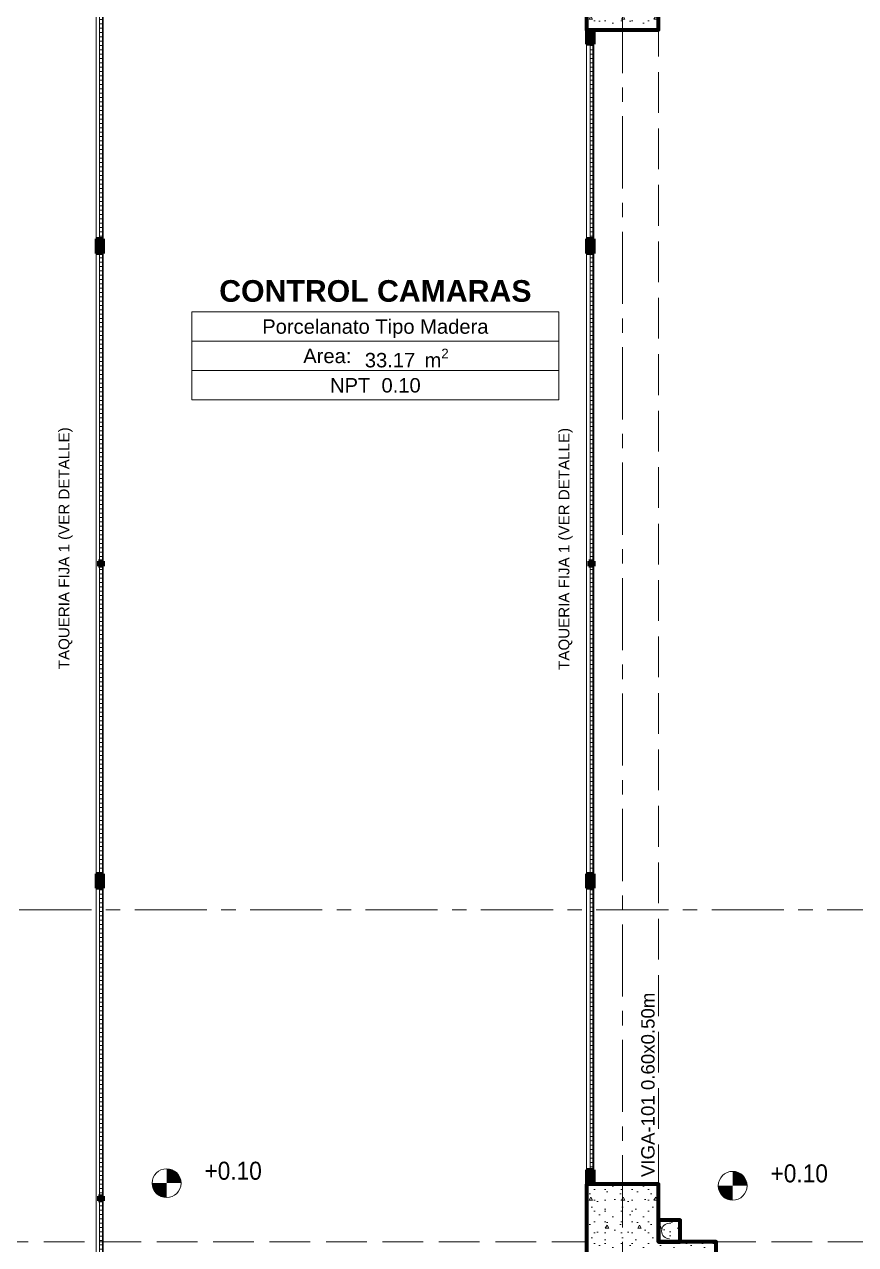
# Model space of a CAD drawing. Header units: inches. Extents: x 2704.1 to 2801.6, y 2415.6 to 2497.
# Drawn here: x 2725.03 to 2730.79, y 2433.07 to 2441.52 of the extents above; entities that cross this region are included whole.
import ezdxf

# ---------------------------------------------------------------- set-up
doc = ezdxf.new("R2010")
doc.units = ezdxf.units.IN
doc.set_wipeout_variables(frame=1)
for name, pattern in [('Hidden Line', [0.391222, 0.282222, -0.109]), ('Punto & Raya', [0.65, 0.5, -0.075, 0, -0.075]), ('Wipeout_Contour', [1, 0, -1])]:
    doc.linetypes.add(name, pattern=pattern)
for name, color, linetype in [('02 _ ARQ _ ALB _ Ejes Generales', 7, 'Continuous'), ('02 _ ARQ _ ZON _ Espacio.3D', 7, 'Continuous'), ('08 _ STR _ EXT _ 06 Columnas', 7, 'Continuous'), ('08 _ STR _ EXT _ 09 Vigas', 7, 'Continuous'), ('08 _ STR _ EXT _ 10 Vereda Exterior', 7, 'Continuous'), ('Acabado - Muros', 7, 'Continuous'), ('Estructura - Carga', 7, 'Continuous'), ('Marcador - Secciones', 251, 'Continuous'), ('MEP - HVAC', 7, 'Continuous'), ('Notas - Etiquetas', 251, 'Continuous')]:
    doc.layers.add(name, color=color, linetype=linetype)
doc.styles.add('Estilo_Generado_1', font='swisseb.ttf')
doc.styles.add('Estilo_Generado_4', font='swisse.ttf')
doc.styles.add('Estilo_Generado_7', font='swisse.ttf')
pattern_1 = [(0, (2712.855628, 2425.385773), (0, 0.03), [])]
pattern_2 = [(0, (2712.85563, 2425.38577), (0, 0.3897114), [0.024375, -0.200625]), (0, (2712.96813, 2425.58063), (0, 0.3897114), [0.024375, -0.200625]), (60, (2712.85563, 2425.38577), (-0.3375, 0.194856), [0.024375, -0.200625]), (60, (2713.08063, 2425.38577), (-0.3375, 0.194856), [0.024375, -0.200625]), (120, (2712.88, 2425.38577), (0.3375, 0.194856), [0.024375, -0.200625]), (120, (2713.105, 2425.38577), (0.3375, 0.194856), [0.024375, -0.200625]), (0, (2712.85563, 2425.42327), (0, 0.075), [0, -0.075, 0, -0.1125]), (45, (2712.89313, 2425.42327), (-0.053033, 0.053033), [0, -0.05625, 0, -0.09375])]

msp = doc.modelspace()

# ---------------------------------------------------------------- hatches: boundary and pattern name
at = {"linetype": 'Continuous', "lineweight": 13, "true_color": 0x636466}
for points in [[(2726.0149, 2433.4926), (2726.1149, 2433.4926), (2726.1073, 2433.5309), (2726.0856, 2433.5633), (2726.0532, 2433.585), (2726.0149, 2433.5926)], [(2729.9393, 2433.4744), (2730.0393, 2433.4744), (2730.0317, 2433.5127), (2730.01, 2433.5451), (2729.9776, 2433.5668), (2729.9393, 2433.5744)], [(2726.0149, 2433.4926), (2725.9149, 2433.4926), (2725.9225, 2433.4543), (2725.9442, 2433.4219), (2725.9767, 2433.4002), (2726.0149, 2433.3926)], [(2729.9393, 2433.4744), (2729.8393, 2433.4744), (2729.8469, 2433.4361), (2729.8686, 2433.4037), (2729.9011, 2433.382), (2729.9393, 2433.3744)]]:
    msp.add_hatch(color=251, dxfattribs=at).paths.add_polyline_path(points)
at = {"layer": '08 _ STR _ EXT _ 06 Columnas', "linetype": 'Continuous', "lineweight": 9}
h = msp.add_hatch(dxfattribs=at)
h.set_pattern_fill('HORMIGÓN_EN_MASA_0002', style=0, pattern_type=2)
h.set_pattern_definition(pattern_2)
h.paths.add_polyline_path([(2729.8256, 2442.7858), (2728.9256, 2442.7858), (2728.9256, 2441.4856), (2729.4256, 2441.4857), (2729.4256, 2442.2858), (2729.8256, 2442.2859)])
h = msp.add_hatch(dxfattribs=at)
h.set_pattern_fill('HORMIGÓN_EN_MASA_0002', style=0, pattern_type=2)
h.set_pattern_definition(pattern_2)
h.paths.add_polyline_path([(2728.9256, 2433.4858), (2728.9256, 2432.5858), (2729.8256, 2432.5858), (2729.8256, 2433.0858), (2729.4256, 2433.0858), (2729.4256, 2433.4858)])
at = {"layer": '08 _ STR _ EXT _ 10 Vereda Exterior', "linetype": 'Continuous', "lineweight": 13}
h = msp.add_hatch(dxfattribs=at)
h.set_pattern_fill('RETÍCULA_100X100_0002', color=251, style=0, pattern_type=2)
h.set_pattern_definition([(360, (2716.613, 2443.6885), (0, 2.53199), []), (90, (2716.613, 2443.6885), (-3.6, 0), [])])
h.paths.add_polyline_path([(2715.0256, 2429.0071), (2717.1469, 2426.8858), (2722.1756, 2426.8858), (2722.1756, 2431.8858), (2753.3756, 2431.8858), (2753.3756, 2426.8858), (2765.7756, 2426.8858), (2765.7756, 2444.4717), (2764.4256, 2444.4717), (2764.4256, 2432.5858), (2721.9256, 2432.5858), (2721.9256, 2433.2358), (2719.3758, 2433.2358, -0.414214), (2719.1257, 2433.4858), (2719.1257, 2434.2358, -0.414213), (2719.3758, 2434.4858), (2721.9256, 2434.4858), (2721.9256, 2437.3858), (2719.3758, 2437.3858, -0.414214), (2719.1257, 2437.6358), (2719.1257, 2438.3858, -0.414213), (2719.3758, 2438.6358), (2721.9256, 2438.6358), (2721.9256, 2441.5358), (2719.3757, 2441.5358, -0.414214), (2719.1257, 2441.7858), (2719.1257, 2442.5358, -0.414213), (2719.3757, 2442.7858), (2721.6256, 2442.7858), (2721.6262, 2446.4357), (2715.0256, 2446.4357)])
at = {"layer": 'Estructura - Carga', "linetype": 'Continuous', "lineweight": 13}
h = msp.add_hatch(dxfattribs=at)
h.set_pattern_fill('HORMIGÓN_ARMADO_0002', color=251, style=0, pattern_type=2)
h.set_pattern_definition([(0, (2712.85563, 2425.38577), (0, 0.311769), [0.03, -0.15]), (0, (2712.94563, 2425.54166), (0, 0.311769), [0.03, -0.15]), (60, (2712.85563, 2425.38577), (-0.27, 0.1558846), [0.03, -0.15]), (60, (2713.03563, 2425.38577), (-0.27, 0.1558846), [0.03, -0.15]), (120, (2712.88563, 2425.38577), (0.27, 0.1558846), [0.03, -0.15]), (120, (2713.06563, 2425.38577), (0.27, 0.1558846), [0.03, -0.15]), (0, (2712.85563, 2425.41577), (0, 0.06), [0, -0.06, 0, -0.09]), (45, (2712.88563, 2425.41577), (-0.0424264, 0.0424264), [0, -0.045, 0, -0.075])])
h.paths.add_polyline_path([(2729.4256, 2433.0858), (2729.5756, 2433.0858), (2729.5756, 2433.2358), (2729.4256, 2433.2358)])

# ---------------------------------------------------------------- linework, layer by layer
at = {"color": 251, "linetype": 'Continuous', "lineweight": 13, "true_color": 0x636466}
for centre in [(2726.0149, 2433.4926), (2729.9393, 2433.4744)]:
    msp.add_circle(centre, 0.1, dxfattribs=at)
at = {"layer": '02 _ ARQ _ ALB _ Ejes Generales', "color": 251, "linetype": 'Punto & Raya', "lineweight": 13}
msp.add_line((2729.1756, 2471.2858), (2729.1756, 2427.4358), dxfattribs=at)
at = {"layer": '02 _ ARQ _ ZON _ Espacio.3D', "color": 252, "linetype": 'Continuous', "lineweight": 13}
for p, q in [((2728.7348, 2439.5307), (2726.1894, 2439.5307)), ((2726.1894, 2439.5307), (2726.1894, 2438.9199)), ((2728.7348, 2438.9199), (2728.7348, 2439.5307)), ((2728.7348, 2439.3271), (2726.1894, 2439.3271)), ((2728.7348, 2439.1235), (2726.1894, 2439.1235)), ((2728.7348, 2438.9199), (2726.1894, 2438.9199))]:
    msp.add_line(p, q, dxfattribs=at)
at = {"layer": '02 _ ARQ _ ZON _ Espacio.3D', "color": 254, "linetype": 'Continuous', "lineweight": 0, "flags": 128}
for points in [[(2722.1756, 2433.4858), (2722.4256, 2433.4858), (2722.4256, 2433.0858), (2722.8256, 2433.0858), (2722.8256, 2432.8358), (2725.5256, 2432.8358), (2725.5256, 2442.7358), (2722.9256, 2442.7358), (2722.9256, 2442.2858), (2722.4256, 2442.2858), (2722.4256, 2441.7858), (2722.1756, 2441.7858)], [(2725.5756, 2432.8358), (2728.9256, 2432.8358), (2728.9256, 2442.7358), (2725.5756, 2442.7358)], [(2736.0506, 2441.6856), (2735.9256, 2441.6856), (2735.9256, 2442.7358), (2729.8256, 2442.7358), (2729.8256, 2442.2859), (2729.4256, 2442.2859), (2729.4256, 2441.4857), (2728.9755, 2441.4857), (2728.9755, 2433.4858), (2729.4256, 2433.4858), (2729.4256, 2433.0858), (2729.8256, 2433.0858), (2729.8256, 2432.8358), (2735.5256, 2432.8358), (2735.5256, 2433.0858), (2735.9256, 2433.0858), (2735.9256, 2433.4858), (2736.0506, 2433.4858)]]:
    msp.add_lwpolyline(points, close=True, dxfattribs=at)
at = {"layer": '08 _ STR _ EXT _ 06 Columnas', "color": 7, "linetype": 'Continuous', "lineweight": 80, "flags": 128}
for points in [[(2729.8256, 2442.7858), (2728.9256, 2442.7858), (2728.9256, 2441.4856), (2729.4256, 2441.4857), (2729.4256, 2442.2858), (2729.8256, 2442.2859)], [(2728.9256, 2433.4858), (2728.9256, 2432.5858), (2729.8256, 2432.5858), (2729.8256, 2433.0858), (2729.4256, 2433.0858), (2729.4256, 2433.4858)]]:
    msp.add_lwpolyline(points, close=True, dxfattribs=at)
at = {"layer": '08 _ STR _ EXT _ 09 Vigas', "color": 251, "linetype": 'Hidden Line', "lineweight": 13}
for q in [(2729.4256, 2442.2858), (2735.9256, 2433.0858)]:
    msp.add_line((2729.4256, 2433.0858), q, dxfattribs=at)
at = {"layer": 'Acabado - Muros', "color": 7, "linetype": 'Continuous', "lineweight": 60}
for p, q in [((2728.9756, 2441.4857), (2728.9256, 2441.4857)), ((2728.9756, 2433.4858), (2728.9256, 2433.4858))]:
    msp.add_line(p, q, dxfattribs=at)
at = {"layer": 'Estructura - Carga', "color": 7, "linetype": 'Continuous', "lineweight": 80, "flags": 128}
msp.add_lwpolyline([(2729.4256, 2433.0858), (2729.5756, 2433.0858), (2729.5756, 2433.2358), (2729.4256, 2433.2358)], close=True, dxfattribs=at)
at = {"layer": 'MEP - HVAC', "color": 7, "linetype": 'Continuous', "lineweight": 13, "flags": 128}
msp.add_lwpolyline([(2729.5006, 2433.1068, -1), (2729.5006, 2433.2148)], format="xyb", dxfattribs=at)

# ---------------------------------------------------------------- texts
at = {"color": 251, "lineweight": 13, "true_color": 0x636466, "char_height": 0.125, "attachment_point": 7, "style": 'Estilo_Generado_4'}
for insert in [(2726.2774, 2433.5143), (2730.2018, 2433.4961)]:
    msp.add_mtext('\\A1;{\\W0.900000x;\\pql;\\fSwis721 Ex BT|b0|i0|c0|p34;+0.10}', dxfattribs=dict(at, insert=insert))
at = {"layer": '02 _ ARQ _ ZON _ Espacio.3D', "color": 252, "lineweight": 25, "attachment_point": 2}
for s, insert, char_height, style in [('\\A1;{\\pqc;\\pt0;\\fSwis721 Ex BT|b1|i0|c0|p34;CONTROL CAMARAS}', (2727.4621, 2439.7506), 0.15, 'Estilo_Generado_1'), ('\\A1;{\\pqc;\\pt0;\\fSwis721 Ex BT|b0|i0|c238|p34;Porcelanato Tipo Madera}', (2727.4621, 2439.4789), 0.1, 'Estilo_Generado_7'), ('\\A1;{\\pqc;\\pt0;\\fSwis721 Ex BT|b0|i0|c238|p34;Area: }', (2727.1293, 2439.2753), 0.1, 'Estilo_Generado_7'), ('\\A1;{\\pqc;\\pt0,0.3;\\fSwis721 Ex BT|b0|i0|c238|p34;33.17\\fSwis721 Ex BT|b0|i0|c238|p34;\\A1{\\H.66x;\\S^  ;}\\fSwis721 Ex BT|b0|i0|c238|p34; m\\fSwis721 Ex BT|b0|i0|c238|p34;\\A1{\\H.66x;\\S2^  ;}}', (2727.6797, 2439.2753), 0.1, 'Estilo_Generado_7'), ('\\A1;{\\pqc;\\pt0;\\fSwis721 Ex BT|b0|i0|c238|p34;NPT  0.10}', (2727.4621, 2439.0717), 0.1, 'Estilo_Generado_7')]:
    msp.add_mtext(s, dxfattribs=dict(at, insert=insert, char_height=char_height, style=style))
at = {"layer": 'Notas - Etiquetas', "color": 8, "linetype": 'Continuous', "lineweight": 13, "rotation": 90, "style": 'Estilo_Generado_4'}
for s, insert, char_height, attachment_point in [('\\A1;{\\pql;\\fSwis721 Ex BT|b0|i0|c0|p34;TAQUERIA FIJA 1 (VER DETALLE)\\fSwis721 Ex BT|b0|i0|c0|p34; }', (2725.3149, 2437.054), 0.075, 4), ('\\A1;{\\pql;\\fSwis721 Ex BT|b0|i0|c0|p34;TAQUERIA FIJA 1 (VER DETALLE)\\fSwis721 Ex BT|b0|i0|c0|p34; }', (2728.7809, 2437.0497), 0.075, 4), ('\\A1;{\\pql;\\fSwis721 Ex BT|b0|i0|c0|p34;VIGA-101\\fSwis721 Ex BT|b0|i0|c0|p34; \\fSwis721 Ex BT|b0|i0|c0|p34;0.60\\fSwis721 Ex BT|b0|i0|c0|p34;x\\fSwis721 Ex BT|b0|i0|c0|p34;0.50\\fSwis721 Ex BT|b0|i0|c0|p34;m}', (2729.399, 2433.5344), 0.0925, 7)]:
    msp.add_mtext(s, dxfattribs=dict(at, insert=insert, char_height=char_height, attachment_point=attachment_point))

# ---------------------------------------------------------------- next in the draw order: wipeouts: each hides what was drawn before it
at = {"color": 254, "linetype": 'Wipeout_Contour', "lineweight": 0, "ltscale": 123.913962}
msp.add_wipeout([(2725.5256, 2442.1858), (2725.5256, 2440.0358), (2725.5756, 2440.0358), (2725.5756, 2442.1693), (2725.5426, 2442.1693), (2725.5426, 2442.1858)], dxfattribs=at).dxf.layer = 'Acabado - Muros'
at = {"color": 254, "linetype": 'Wipeout_Contour', "lineweight": 0, "ltscale": 88.908212}
msp.add_wipeout([(2728.9756, 2441.3857), (2728.9256, 2441.3857), (2728.9256, 2440.0358), (2728.9756, 2440.0358)], dxfattribs=at).dxf.layer = 'Acabado - Muros'
at = {"color": 254, "linetype": 'Wipeout_Contour', "lineweight": 0, "ltscale": 104.467736}
msp.add_wipeout([(2725.5256, 2437.7858), (2725.5256, 2435.6358), (2725.5756, 2435.6358), (2725.5756, 2437.7693), (2725.5426, 2437.7693), (2725.5426, 2437.7858)], dxfattribs=at).dxf.layer = 'Acabado - Muros'
at = {"color": 254, "linetype": 'Wipeout_Contour', "lineweight": 0, "ltscale": 120.23277}
msp.add_wipeout([(2728.9256, 2437.7858), (2728.9256, 2435.6358), (2728.9756, 2435.6358), (2728.9756, 2437.7693), (2728.9426, 2437.7693), (2728.9426, 2437.7858)], dxfattribs=at).dxf.layer = 'Acabado - Muros'
at = {"color": 254, "linetype": 'Wipeout_Contour', "lineweight": 0, "ltscale": 74.163925}
msp.add_wipeout([(2728.9256, 2433.5858), (2728.9756, 2433.5858), (2728.9756, 2435.5358), (2728.9256, 2435.5358)], dxfattribs=at).dxf.layer = 'Acabado - Muros'
at = {"color": 254, "linetype": 'Wipeout_Contour', "lineweight": 0, "ltscale": 90.320218}
msp.add_wipeout([(2725.5256, 2432.9358), (2725.5756, 2432.9358), (2725.5756, 2433.3693), (2725.5426, 2433.3693), (2725.5426, 2433.3858), (2725.5256, 2433.3858)], dxfattribs=at).dxf.layer = 'Acabado - Muros'

# ---------------------------------------------------------------- next in the draw order: linework, layer by layer
at = {"layer": 'Acabado - Muros', "color": 251, "linetype": 'Continuous', "lineweight": 13, "flags": 128}
for points in [[(2725.5256, 2442.6358), (2725.5256, 2440.0358)], [(2725.5756, 2442.1693), (2725.5756, 2440.0358)], [(2728.9256, 2441.3857), (2728.9256, 2440.0358)], [(2728.9756, 2441.3857), (2728.9756, 2440.0358)], [(2728.9256, 2435.5358), (2728.9256, 2433.5858)], [(2728.9756, 2435.5358), (2728.9756, 2433.5858)]]:
    msp.add_lwpolyline(points, dxfattribs=at)

# ---------------------------------------------------------------- next in the draw order: wipeouts: each hides what was drawn before it
at = {"color": 254, "linetype": 'Wipeout_Contour', "lineweight": 0, "ltscale": 109.136087}
msp.add_wipeout([(2725.5256, 2439.9358), (2725.5256, 2437.7858), (2725.5426, 2437.7858), (2725.5426, 2437.8023), (2725.5756, 2437.8023), (2725.5756, 2439.9358)], dxfattribs=at).dxf.layer = 'Acabado - Muros'
at = {"color": 254, "linetype": 'Wipeout_Contour', "lineweight": 0, "ltscale": 124.308523}
msp.add_wipeout([(2728.9256, 2439.9358), (2728.9256, 2437.7858), (2728.9426, 2437.7858), (2728.9426, 2437.8023), (2728.9756, 2437.8023), (2728.9756, 2439.9358)], dxfattribs=at).dxf.layer = 'Acabado - Muros'
at = {"color": 254, "linetype": 'Wipeout_Contour', "lineweight": 0, "ltscale": 92.261607}
msp.add_wipeout([(2725.5256, 2435.5358), (2725.5256, 2433.3858), (2725.5426, 2433.3858), (2725.5426, 2433.4023), (2725.5756, 2433.4023), (2725.5756, 2435.5358)], dxfattribs=at).dxf.layer = 'Acabado - Muros'

# ---------------------------------------------------------------- next in the draw order: linework, layer by layer
at = {"layer": 'Acabado - Muros', "color": 251, "linetype": 'Continuous', "lineweight": 13, "flags": 128}
for points in [[(2725.5256, 2439.9358), (2725.5256, 2435.6358)], [(2725.5756, 2439.9358), (2725.5756, 2437.8023)], [(2728.9256, 2439.9358), (2728.9256, 2435.6358)], [(2728.9756, 2439.9358), (2728.9756, 2437.8023)], [(2725.5756, 2437.7693), (2725.5756, 2435.6358)], [(2728.9756, 2437.7693), (2728.9756, 2435.6358)], [(2725.5256, 2435.5358), (2725.5256, 2432.9358)], [(2725.5756, 2435.5358), (2725.5756, 2433.4023)], [(2725.5756, 2433.3693), (2725.5756, 2432.9358)]]:
    msp.add_lwpolyline(points, dxfattribs=at)

# ---------------------------------------------------------------- next in the draw order: wipeouts: each hides what was drawn before it
at = {"color": 254, "linetype": 'Wipeout_Contour', "lineweight": 0, "ltscale": 80.856014}
msp.add_wipeout([(2725.5706, 2440.0358), (2725.5706, 2442.1693), (2725.5506, 2442.1693), (2725.5506, 2440.0358)], dxfattribs=at).dxf.layer = 'Acabado - Muros'
at = {"color": 254, "linetype": 'Wipeout_Contour', "lineweight": 0, "ltscale": 88.937847}
msp.add_wipeout([(2728.9706, 2440.0358), (2728.9706, 2441.3857), (2728.9506, 2441.3857), (2728.9506, 2440.0358)], dxfattribs=at).dxf.layer = 'Acabado - Muros'
at = {"color": 254, "linetype": 'Wipeout_Contour', "lineweight": 0, "ltscale": 74.199368}
msp.add_wipeout([(2728.9706, 2433.5858), (2728.9706, 2435.5358), (2728.9506, 2435.5358), (2728.9506, 2433.5858)], dxfattribs=at).dxf.layer = 'Acabado - Muros'

# ---------------------------------------------------------------- next in the draw order: hatches: boundary and pattern name
at = {"layer": 'Acabado - Muros', "linetype": 'Continuous', "lineweight": 0}
h = msp.add_hatch(dxfattribs=at)
h.set_pattern_fill('CONTRACHAPADO_0002', color=254, style=0, pattern_type=2)
h.set_pattern_definition(pattern_1)
h.paths.add_polyline_path([(2725.5706, 2440.0358), (2725.5706, 2442.1693), (2725.5506, 2442.1693), (2725.5506, 2440.0358)])
for points in [[(2728.9756, 2441.3857), (2728.9756, 2441.4857), (2728.9256, 2441.4857), (2728.9256, 2441.3857)], [(2728.9756, 2433.5858), (2728.9256, 2433.5858), (2728.9256, 2433.4858), (2728.9756, 2433.4858)]]:
    msp.add_hatch(color=254, dxfattribs=at).paths.add_polyline_path(points)
h = msp.add_hatch(dxfattribs=at)
h.set_pattern_fill('CONTRACHAPADO_0002', color=254, style=0, pattern_type=2)
h.set_pattern_definition(pattern_1)
h.paths.add_polyline_path([(2728.9706, 2440.0358), (2728.9706, 2441.3857), (2728.9506, 2441.3857), (2728.9506, 2440.0358)])
h = msp.add_hatch(dxfattribs=at)
h.set_pattern_fill('CONTRACHAPADO_0002', color=254, style=0, pattern_type=2)
h.set_pattern_definition(pattern_1)
h.paths.add_polyline_path([(2728.9706, 2433.5858), (2728.9706, 2435.5358), (2728.9506, 2435.5358), (2728.9506, 2433.5858)])

# ---------------------------------------------------------------- next in the draw order: linework, layer by layer
at = {"layer": 'Acabado - Muros', "color": 7, "linetype": 'Continuous', "lineweight": 60}
for p, q in [((2728.9256, 2441.4857), (2728.9256, 2441.3857)), ((2728.9756, 2441.4857), (2728.9756, 2441.3857)), ((2728.9756, 2441.3857), (2728.9256, 2441.3857)), ((2725.5756, 2440.0358), (2725.5256, 2440.0358)), ((2728.9756, 2440.0358), (2728.9256, 2440.0358)), ((2728.9756, 2435.5358), (2728.9256, 2435.5358)), ((2728.9756, 2433.5858), (2728.9256, 2433.5858)), ((2728.9256, 2433.5858), (2728.9256, 2433.4858)), ((2728.9756, 2433.5858), (2728.9756, 2433.4858))]:
    msp.add_line(p, q, dxfattribs=at)
at = {"layer": 'Acabado - Muros', "color": 7, "linetype": 'Continuous', "lineweight": 13, "flags": 128}
for points in [[(2725.5706, 2440.0358), (2725.5506, 2440.0358), (2725.5506, 2442.1693), (2725.5706, 2442.1693)], [(2728.9706, 2440.0358), (2728.9506, 2440.0358), (2728.9506, 2441.3857), (2728.9706, 2441.3857)], [(2728.9706, 2433.5858), (2728.9506, 2433.5858), (2728.9506, 2435.5358), (2728.9706, 2435.5358)]]:
    msp.add_lwpolyline(points, close=True, dxfattribs=at)

# ---------------------------------------------------------------- next in the draw order: wipeouts: each hides what was drawn before it
at = {"color": 254, "linetype": 'Wipeout_Contour', "lineweight": 0, "ltscale": 84.05318}
msp.add_wipeout([(2728.9706, 2437.8023), (2728.9706, 2439.9358), (2728.9506, 2439.9358), (2728.9506, 2437.8023)], dxfattribs=at).dxf.layer = 'Acabado - Muros'
at = {"color": 254, "linetype": 'Wipeout_Contour', "lineweight": 0, "ltscale": 68.098325}
msp.add_wipeout([(2725.5706, 2435.6358), (2725.5706, 2437.7693), (2725.5506, 2437.7693), (2725.5506, 2435.6358)], dxfattribs=at).dxf.layer = 'Acabado - Muros'
at = {"color": 254, "linetype": 'Wipeout_Contour', "lineweight": 0, "ltscale": 62.535472}
msp.add_wipeout([(2725.5706, 2433.4023), (2725.5706, 2435.5358), (2725.5506, 2435.5358), (2725.5506, 2433.4023)], dxfattribs=at).dxf.layer = 'Acabado - Muros'

# ---------------------------------------------------------------- next in the draw order: hatches: boundary and pattern name
at = {"layer": 'Acabado - Muros', "linetype": 'Continuous', "lineweight": 0}
for points in [[(2728.9256, 2439.9358), (2728.9756, 2439.9358), (2728.9756, 2440.0358), (2728.9256, 2440.0358)], [(2725.5256, 2435.5358), (2725.5756, 2435.5358), (2725.5756, 2435.6358), (2725.5256, 2435.6358)]]:
    msp.add_hatch(color=254, dxfattribs=at).paths.add_polyline_path(points)
h = msp.add_hatch(dxfattribs=at)
h.set_pattern_fill('CONTRACHAPADO_0002', color=254, style=0, pattern_type=2)
h.set_pattern_definition(pattern_1)
h.paths.add_polyline_path([(2728.9706, 2437.8023), (2728.9706, 2439.9358), (2728.9506, 2439.9358), (2728.9506, 2437.8023)])
h = msp.add_hatch(dxfattribs=at)
h.set_pattern_fill('CONTRACHAPADO_0002', color=254, style=0, pattern_type=2)
h.set_pattern_definition(pattern_1)
h.paths.add_polyline_path([(2725.5706, 2435.6358), (2725.5706, 2437.7693), (2725.5506, 2437.7693), (2725.5506, 2435.6358)])
h = msp.add_hatch(dxfattribs=at)
h.set_pattern_fill('CONTRACHAPADO_0002', color=254, style=0, pattern_type=2)
h.set_pattern_definition(pattern_1)
h.paths.add_polyline_path([(2725.5706, 2433.4023), (2725.5706, 2435.5358), (2725.5506, 2435.5358), (2725.5506, 2433.4023)])

# ---------------------------------------------------------------- next in the draw order: linework, layer by layer
at = {"layer": 'Acabado - Muros', "color": 7, "linetype": 'Continuous', "lineweight": 60}
for p, q in [((2728.9256, 2440.0358), (2728.9256, 2439.9358)), ((2728.9756, 2440.0358), (2728.9756, 2439.9358)), ((2728.9756, 2439.9358), (2728.9256, 2439.9358)), ((2725.5256, 2435.6358), (2725.5256, 2435.5358)), ((2725.5756, 2435.6358), (2725.5256, 2435.6358)), ((2725.5756, 2435.6358), (2725.5756, 2435.5358)), ((2725.5756, 2435.5358), (2725.5256, 2435.5358))]:
    msp.add_line(p, q, dxfattribs=at)
at = {"layer": 'Acabado - Muros', "color": 7, "linetype": 'Continuous', "lineweight": 13, "flags": 128}
for points in [[(2728.9706, 2437.8023), (2728.9506, 2437.8023), (2728.9506, 2439.9358), (2728.9706, 2439.9358)], [(2725.5706, 2435.6358), (2725.5506, 2435.6358), (2725.5506, 2437.7693), (2725.5706, 2437.7693)], [(2725.5706, 2433.4023), (2725.5506, 2433.4023), (2725.5506, 2435.5358), (2725.5706, 2435.5358)]]:
    msp.add_lwpolyline(points, close=True, dxfattribs=at)
at = {"layer": 'Marcador - Secciones', "color": 251, "linetype": 'Punto & Raya', "lineweight": 13}
msp.add_line((2717.794, 2435.3876), (2759.2063, 2435.3876), dxfattribs=at)

# ---------------------------------------------------------------- next in the draw order: wipeouts: each hides what was drawn before it
at = {"color": 254, "linetype": 'Wipeout_Contour', "lineweight": 0, "ltscale": 74.130998}
msp.add_wipeout([(2725.5706, 2437.8023), (2725.5706, 2439.9358), (2725.5506, 2439.9358), (2725.5506, 2437.8023)], dxfattribs=at).dxf.layer = 'Acabado - Muros'
at = {"color": 254, "linetype": 'Wipeout_Contour', "lineweight": 0, "ltscale": 78.785389}
msp.add_wipeout([(2728.9706, 2435.6358), (2728.9706, 2437.7693), (2728.9506, 2437.7693), (2728.9506, 2435.6358)], dxfattribs=at).dxf.layer = 'Acabado - Muros'
at = {"color": 254, "linetype": 'Wipeout_Contour', "lineweight": 0, "ltscale": 59.588121}
msp.add_wipeout([(2725.5706, 2432.9358), (2725.5706, 2433.3693), (2725.5506, 2433.3693), (2725.5506, 2432.9358)], dxfattribs=at).dxf.layer = 'Acabado - Muros'

# ---------------------------------------------------------------- next in the draw order: hatches: boundary and pattern name
at = {"layer": 'Acabado - Muros', "linetype": 'Continuous', "lineweight": 0}
for points in [[(2725.5256, 2439.9358), (2725.5756, 2439.9358), (2725.5756, 2440.0358), (2725.5256, 2440.0358)], [(2725.5426, 2437.7693), (2725.5756, 2437.7693), (2725.5756, 2437.8023), (2725.5426, 2437.8023)], [(2728.9426, 2437.7693), (2728.9756, 2437.7693), (2728.9756, 2437.8023), (2728.9426, 2437.8023)], [(2728.9256, 2435.5358), (2728.9756, 2435.5358), (2728.9756, 2435.6358), (2728.9256, 2435.6358)], [(2725.5426, 2433.3693), (2725.5756, 2433.3693), (2725.5756, 2433.4023), (2725.5426, 2433.4023)]]:
    msp.add_hatch(color=254, dxfattribs=at).paths.add_polyline_path(points)
h = msp.add_hatch(dxfattribs=at)
h.set_pattern_fill('CONTRACHAPADO_0002', color=254, style=0, pattern_type=2)
h.set_pattern_definition(pattern_1)
h.paths.add_polyline_path([(2725.5706, 2437.8023), (2725.5706, 2439.9358), (2725.5506, 2439.9358), (2725.5506, 2437.8023)])
h = msp.add_hatch(dxfattribs=at)
h.set_pattern_fill('CONTRACHAPADO_0002', color=254, style=0, pattern_type=2)
h.set_pattern_definition(pattern_1)
h.paths.add_polyline_path([(2728.9706, 2435.6358), (2728.9706, 2437.7693), (2728.9506, 2437.7693), (2728.9506, 2435.6358)])
h = msp.add_hatch(dxfattribs=at)
h.set_pattern_fill('CONTRACHAPADO_0002', color=254, style=0, pattern_type=2)
h.set_pattern_definition(pattern_1)
h.paths.add_polyline_path([(2725.5706, 2432.9358), (2725.5706, 2433.3693), (2725.5506, 2433.3693), (2725.5506, 2432.9358)])

# ---------------------------------------------------------------- next in the draw order: linework, layer by layer
at = {"layer": '08 _ STR _ EXT _ 09 Vigas', "color": 251, "linetype": 'Hidden Line', "lineweight": 13}
for p, q in [((2728.9256, 2433.0858), (2728.9256, 2442.2858)), ((2722.4256, 2433.0858), (2728.9256, 2433.0858))]:
    msp.add_line(p, q, dxfattribs=at)
at = {"layer": 'Acabado - Muros', "color": 7, "linetype": 'Continuous', "lineweight": 60}
for p, q in [((2725.5256, 2440.0358), (2725.5256, 2439.9358)), ((2725.5756, 2440.0358), (2725.5756, 2439.9358)), ((2725.5756, 2439.9358), (2725.5256, 2439.9358)), ((2725.5426, 2437.8023), (2725.5426, 2437.7693)), ((2725.5756, 2437.8023), (2725.5426, 2437.8023)), ((2725.5756, 2437.8023), (2725.5756, 2437.7693)), ((2728.9426, 2437.8023), (2728.9426, 2437.7693)), ((2728.9756, 2437.8023), (2728.9426, 2437.8023)), ((2728.9756, 2437.8023), (2728.9756, 2437.7693)), ((2725.5756, 2437.7693), (2725.5426, 2437.7693)), ((2728.9756, 2437.7693), (2728.9426, 2437.7693)), ((2728.9256, 2435.6358), (2728.9256, 2435.5358)), ((2728.9756, 2435.6358), (2728.9256, 2435.6358)), ((2728.9756, 2435.6358), (2728.9756, 2435.5358)), ((2725.5426, 2433.4023), (2725.5426, 2433.3693)), ((2725.5756, 2433.4023), (2725.5426, 2433.4023)), ((2725.5756, 2433.4023), (2725.5756, 2433.3693)), ((2725.5756, 2433.3693), (2725.5426, 2433.3693))]:
    msp.add_line(p, q, dxfattribs=at)
at = {"layer": 'Acabado - Muros', "color": 7, "linetype": 'Continuous', "lineweight": 13, "flags": 128}
for points in [[(2725.5706, 2437.8023), (2725.5506, 2437.8023), (2725.5506, 2439.9358), (2725.5706, 2439.9358)], [(2728.9706, 2435.6358), (2728.9506, 2435.6358), (2728.9506, 2437.7693), (2728.9706, 2437.7693)], [(2725.5706, 2432.9358), (2725.5506, 2432.9358), (2725.5506, 2433.3693), (2725.5706, 2433.3693)]]:
    msp.add_lwpolyline(points, close=True, dxfattribs=at)

doc.saveas('drawing.dxf')
